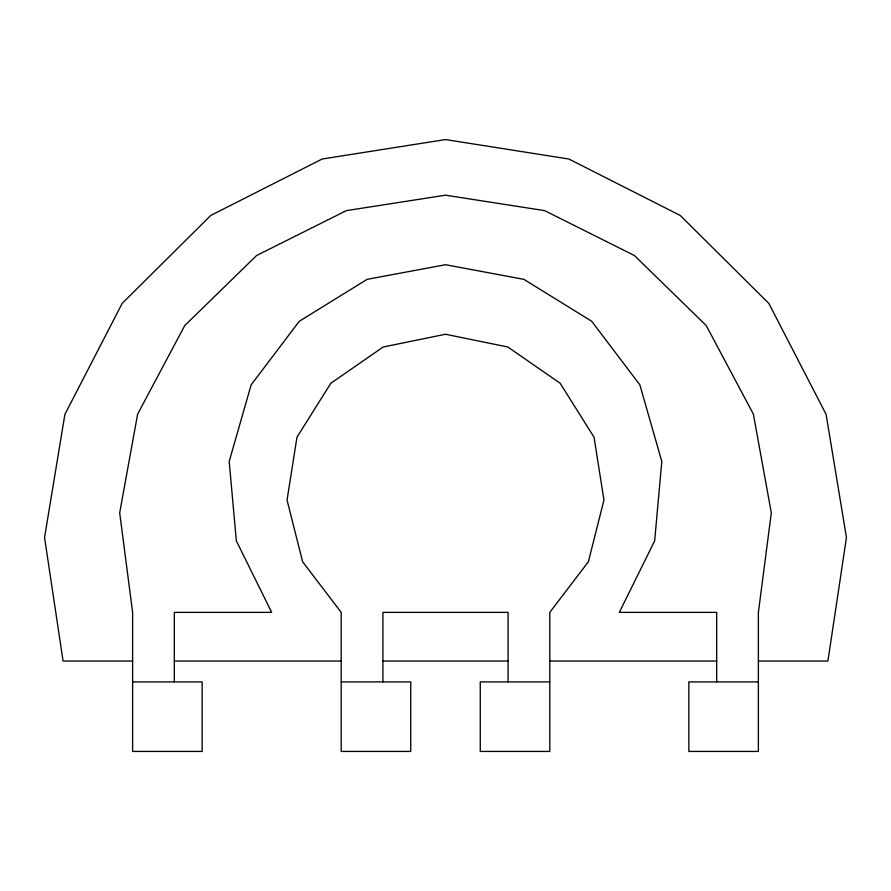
<?xml version="1.0" encoding="UTF-8"?>
<svg xmlns="http://www.w3.org/2000/svg" width="891" height="891" viewBox="0 0 891 891"><rect width="100%" height="100%" fill="white"/><g stroke="black" fill="none" stroke-linecap="round" stroke-linejoin="round"><path stroke-width="1.34" d="M132.614 661.044L63.083 661.044L44.55 537.563L64.898 414.371L122.167 303.408L210.777 215.444L322.163 159.01L445.5 139.564L568.837 159.01L680.223 215.444L768.833 303.408L826.102 414.371L846.45 537.563L827.917 661.044L758.386 661.044M174.335 661.044L341.208 661.044M382.918 661.044L508.082 661.044M549.792 661.044L716.665 661.044M132.614 681.905L202.146 681.905L202.146 751.436L132.614 751.436L132.614 612.373L119.684 512.871L137.626 414.148L184.76 325.56L256.608 255.505L346.354 210.632L445.5 195.185L544.646 210.632L634.392 255.505L706.24 325.56L753.374 414.148L771.316 512.871L758.386 612.373L758.386 751.436L688.854 751.436L688.854 681.905L758.386 681.905M341.208 681.905L410.74 681.905L410.74 751.436L341.208 751.436L341.208 612.373L302.617 561.753L287.047 500.04L296.981 437.169L330.828 383.275L383.141 347.022L445.5 334.248L507.859 347.022L560.172 383.275L594.019 437.169L603.953 500.04L588.383 561.753L549.792 612.373L549.792 751.436L480.26 751.436L480.26 681.905L549.792 681.905M716.665 681.905L716.665 612.373L619.323 612.373L654.651 540.893L661.813 461.482L639.849 384.834L591.702 321.272L523.886 279.351L445.5 264.716L367.114 279.351L299.298 321.272L251.151 384.834L229.187 461.482L236.349 540.893L271.677 612.373L174.335 612.373L174.335 681.905M508.082 681.905L508.082 612.373L382.918 612.373L382.918 681.905"/></g></svg>
